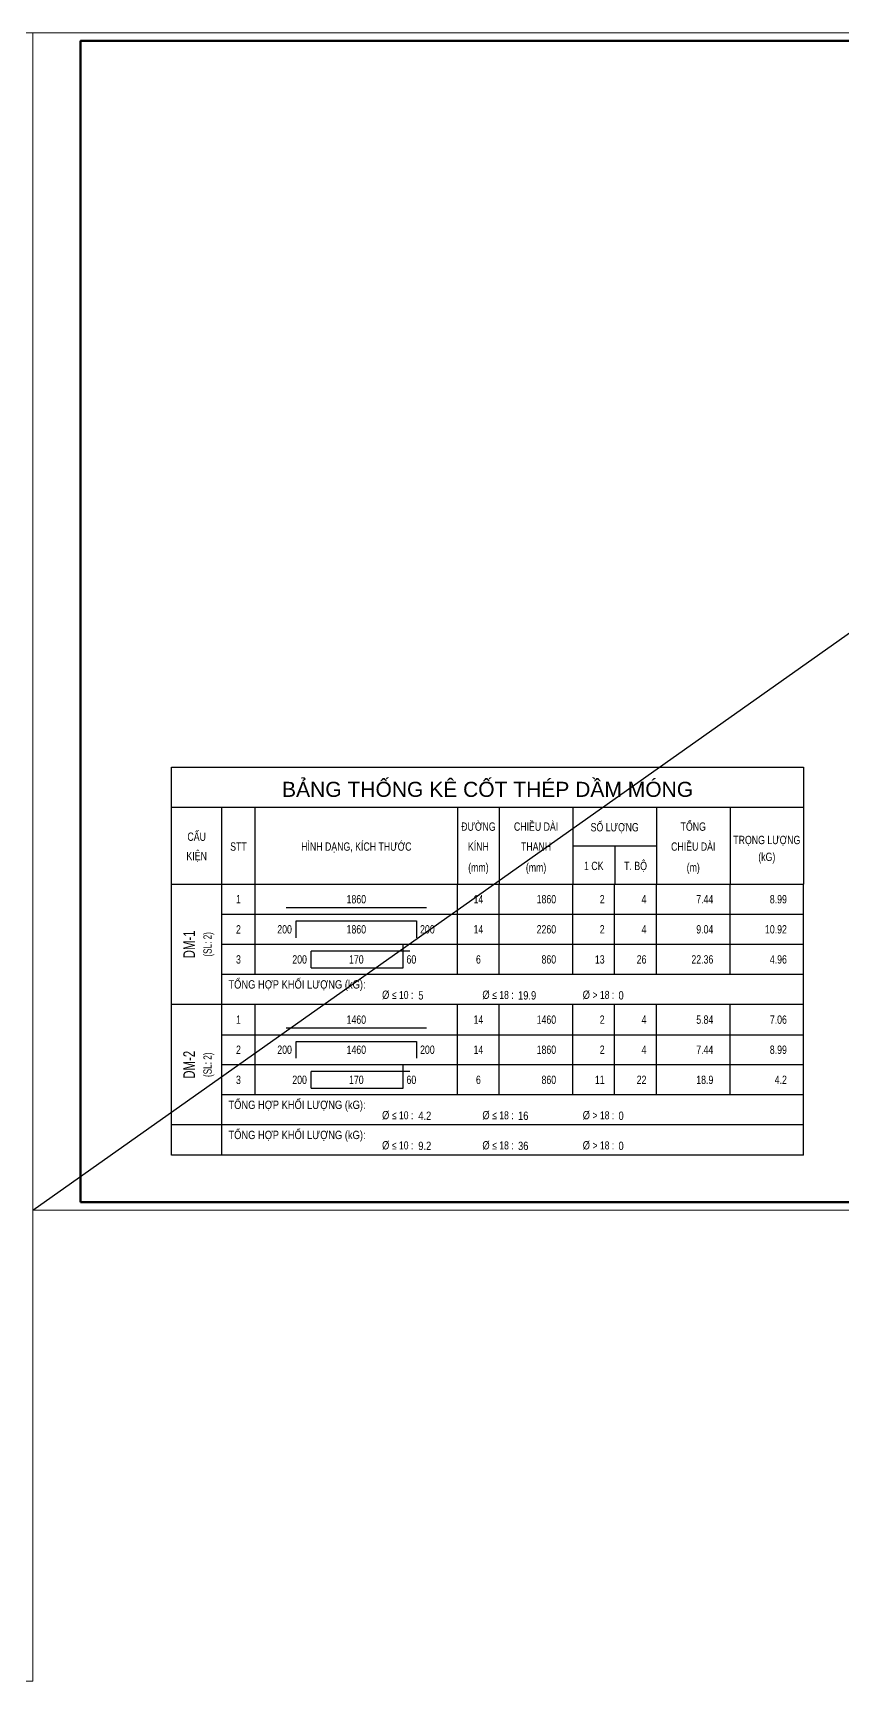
# Model space of a CAD drawing. Header units: millimetres. Extents: x -182770 to 489476, y -561170 to -280028.
# Drawn here: x 468476 to 478684, y -533379 to -512589 of the extents above; entities that cross this region are included whole.
import ezdxf
from ezdxf.enums import TextEntityAlignment as Align

# ---------------------------------------------------------------- set-up
doc = ezdxf.new("R2010")
doc.units = ezdxf.units.MM
doc.header["$MEASUREMENT"] = 0
doc.layers.get('Defpoints').update_dxf_attribs({"color": 1})
for name, color, linetype in [('KCS_BORDER', 3, 'Continuous'), ('KCS_STEEL', 4, 'Continuous'), ('KCS_TEXT_SLCK', 3, 'Continuous'), ('KCS_TEXT_TCK', 4, 'Continuous'), ('KCS_TEXT_TK', 2, 'Continuous'), ('KCS_THONGKE', 2, 'Continuous'), ('KCS_THONGKE_THIN', 5, 'Continuous')]:
    doc.layers.add(name, color=color, linetype=linetype)
doc.layers.add('KCS_Plotter', color=11, linetype='Continuous', plot=False)
for name, color, linetype, lineweight in [('Khungten_LCDI', 7, 'Continuous', 5), ('LC Net thay', 63, 'Continuous', 25), ('LC Text1', 3, 'Continuous', 20)]:
    doc.layers.add(name, color=color, linetype=linetype, lineweight=lineweight)
doc.styles.add('KCS_BIGTEXT', font='arial.ttf', dxfattribs={"width": 0.75})
doc.styles.add('KCS_SMTEXT', font='arial.ttf', dxfattribs={"width": 0.7})
doc.styles.add('Khungten', font='VHAVAN.TTF', dxfattribs={"width": 0.9, "height": 5000})
doc.styles.add('LC 1', font='VHAVANB.TTF')
doc.styles.add('Title', font='VHBLACK.TTF', dxfattribs={"width": 0.8})

# ---------------------------------------------------------------- blocks, each defined once
blk = doc.blocks.new('lcdi fix')
at = {"layer": 'Defpoints', "lineweight": 0}
blk.add_lwpolyline([(-1200, -14850), (-1200, 14850), (40800, 14850), (40800, -14850)], close=True, dxfattribs=at)
at = {"layer": 'Khungten_LCDI', "color": 5, "lineweight": 60}
blk.add_lwpolyline([(0, -14650), (0, 14650), (40600, 14650), (40600, -14650)], close=True, dxfattribs=at)
at = {"color": 7, "style": 'Khungten', "width": 0.8}
for tag, p in [('REVISION', (39499, -10746)), ('NGAYHT', (39546, -11609))]:
    blk.add_attdef(tag, text='', height=200, dxfattribs=at).set_placement(p, align=Align.CENTER)
at = {"layer": 'LC Text1', "color": 3, "style": 'LC 1', "width": 1.834006}
for tag, p, p2 in [('TENBANVE1', (36913, -8886), (40339, -8886)), ('TENBANVE2', (36913, -9562), (40339, -9562))]:
    blk.add_attdef(tag, text='', height=250, dxfattribs=at).set_placement(p, p2, align=Align.FIT)
at = {"layer": 'LC Text1', "style": 'Title', "width": 0.7}
blk.add_attdef('SOBANVE', text='', height=250, dxfattribs=at).set_placement((39562, -13896), align=Align.CENTER)
blk = doc.blocks.new('TK_14')
at = {"layer": 'KCS_STEEL'}
for p, q in [((56.25, 7), (26.75, 7)), ((26.75, 2), (26.75, 7)), ((54.25, 2), (54.25, 9)), ((26.75, 2), (54.25, 2))]:
    blk.add_line(p, q, dxfattribs=at)
at = {"layer": 'KCS_THONGKE'}
for p, q in [((-15, 0), (-15, 9)), ((0, 0), (0, 9)), ((10, 0), (10, 9)), ((70.5, 0), (70.5, 9)), ((83, 0), (83, 9)), ((105, 0), (105, 9)), ((117.5, 0), (117.5, 9)), ((130, 0), (130, 9)), ((152, 0), (152, 9)), ((174, 0), (174, 9))]:
    blk.add_line(p, q, dxfattribs=at)
at = {"layer": 'KCS_THONGKE_THIN'}
blk.add_line((174, 0), (0, 0), dxfattribs=at)
at = {"layer": 'KCS_THONGKE', "style": 'KCS_SMTEXT', "width": 0.75}
for tag, p in [('SH', (5, 4.5)), ('L2', (40.25, 4.5)), ('DK', (76.75, 4.5))]:
    blk.add_attdef(tag, text='', height=2.5, dxfattribs=at).set_placement(p, align=Align.MIDDLE)
for tag, p in [('L1', (25.47, 4.5)), ('DAI', (100, 4.5)), ('SL1', (114.5, 4.5)), ('SLA', (127, 4.5)), ('DT', (147, 4.5)), ('TL', (169, 4.5))]:
    blk.add_attdef(tag, text='', height=2.5, dxfattribs=at).set_placement(p, align=Align.MIDDLE_RIGHT)
blk.add_attdef('M', text='', height=2.5, dxfattribs=at).set_placement((55.25, 4.5), align=Align.MIDDLE_LEFT)
blk = doc.blocks.new('TK_2')
at = {"layer": 'KCS_STEEL'}
blk.add_line((19.25, 2), (61.25, 2), dxfattribs=at)
at = {"layer": 'KCS_THONGKE'}
for p, q in [((-15, 0), (-15, 9)), ((0, 0), (0, 9)), ((10, 0), (10, 9)), ((70.5, 0), (70.5, 9)), ((83, 0), (83, 9)), ((105, 0), (105, 9)), ((117.5, 0), (117.5, 9)), ((130, 0), (130, 9)), ((152, 0), (152, 9)), ((174, 0), (174, 9))]:
    blk.add_line(p, q, dxfattribs=at)
at = {"layer": 'KCS_THONGKE_THIN'}
blk.add_line((0, 0), (174, 0), dxfattribs=at)
at = {"layer": 'KCS_THONGKE', "style": 'KCS_SMTEXT', "width": 0.75}
for tag, p in [('SH', (5, 4.5)), ('L2', (40.25, 4.5)), ('DK', (76.75, 4.5))]:
    blk.add_attdef(tag, text='', height=2.5, dxfattribs=at).set_placement(p, align=Align.MIDDLE)
for tag, p in [('DAI', (100, 4.5)), ('SL1', (114.5, 4.5)), ('SLA', (127, 4.5)), ('DT', (147, 4.5)), ('TL', (169, 4.5))]:
    blk.add_attdef(tag, text='', height=2.5, dxfattribs=at).set_placement(p, align=Align.MIDDLE_RIGHT)
blk = doc.blocks.new('TK_9')
at = {"layer": 'KCS_STEEL'}
for p, q in [((22.25, 7), (58.25, 7)), ((22.25, 2), (22.25, 7)), ((58.25, 7), (58.25, 2))]:
    blk.add_line(p, q, dxfattribs=at)
at = {"layer": 'KCS_THONGKE'}
for p, q in [((-15, 0), (-15, 9)), ((0, 0), (0, 9)), ((10, 0), (10, 9)), ((70.5, 0), (70.5, 9)), ((83, 0), (83, 9)), ((105, 0), (105, 9)), ((117.5, 0), (117.5, 9)), ((130, 0), (130, 9)), ((152, 0), (152, 9)), ((174, 0), (174, 9))]:
    blk.add_line(p, q, dxfattribs=at)
at = {"layer": 'KCS_THONGKE_THIN'}
blk.add_line((174, 0), (0, 0), dxfattribs=at)
at = {"layer": 'KCS_THONGKE', "style": 'KCS_SMTEXT', "width": 0.75}
for tag, p in [('SH', (5, 4.5)), ('L2', (40.25, 4.5)), ('DK', (76.75, 4.5))]:
    blk.add_attdef(tag, text='', height=2.5, dxfattribs=at).set_placement(p, align=Align.MIDDLE)
for tag, p in [('L1', (20.98, 4.5)), ('DAI', (100, 4.5)), ('SL1', (114.5, 4.5)), ('SLA', (127, 4.5)), ('DT', (147, 4.5)), ('TL', (169, 4.5))]:
    blk.add_attdef(tag, text='', height=2.5, dxfattribs=at).set_placement(p, align=Align.MIDDLE_RIGHT)
blk.add_attdef('L3', text='', height=2.5, dxfattribs=at).set_placement((59.31, 4.5), align=Align.MIDDLE_LEFT)
blk = doc.blocks.new('CTK_THKL')
at = {"layer": 'KCS_THONGKE'}
for p, q in [((-15, 0), (-15, 9)), ((0, 0), (0, 9)), ((174, 0), (174, 9)), ((174, 0), (-15, 0))]:
    blk.add_line(p, q, dxfattribs=at)
at = {"layer": 'KCS_BORDER', "color": 5, "style": 'KCS_SMTEXT', "width": 0.7}
blk.add_attdef('TYPE', (85.49, -1.5), '', height=0.025, rotation=90, dxfattribs=at)
at = {"layer": 'KCS_THONGKE', "style": 'KCS_SMTEXT', "width": 0.8}
blk.add_text('TỔNG HỢP KHỐI LƯỢNG (kG):', height=2.5, dxfattribs=at).set_placement((2, 4.78))
at = {"layer": 'KCS_THONGKE', "char_height": 2.5, "attachment_point": 1, "style": 'KCS_SMTEXT'}
for s, insert in [('{\\W0.8;%%C \\fSymbol|b0|i0|c2|p18;\\H0.95833x;£ 10 :}', (47.94, 4.19)), ('{\\W0.8;%%C \\fSymbol|b0|i0|c2|p18;\\H0.95833x;£ 18 :}', (77.94, 4.19)), ('{\\W0.8;%%C \\fSymbol|b0|i0|c2|p18;\\H0.95833x;> 18 :}', (107.94, 4.19))]:
    blk.add_mtext_dynamic_manual_height_columns(s, width=13.4519, gutter_width=12.5, heights=[0], dxfattribs=dict(at, insert=insert))
at = {"layer": 'KCS_THONGKE', "style": 'KCS_SMTEXT', "width": 0.8}
for tag, p in [('TL1', (58.77, 1.5)), ('TL2', (88.6, 1.5)), ('TL3', (118.65, 1.5))]:
    blk.add_attdef(tag, p, '', height=2.5, dxfattribs=at)

msp = doc.modelspace()

# ---------------------------------------------------------------- linework, layer by layer
at = {"layer": 'KCS_Plotter', "ltscale": 250}
msp.add_line((468476.1, -527438.8), (489476.1, -512588.8), dxfattribs=at)
at = {"layer": 'KCS_TEXT_TK'}
for p, q in [((470225.1, -523326.5), (470225.1, -521849.9)), ((470225.1, -521849.9), (478199, -521849.9)), ((478199, -521849.9), (478199, -523326.5)), ((470225.1, -522356.1), (478199, -522356.1)), ((470857.9, -523326.5), (470857.9, -522356.1)), ((471279.8, -523326.5), (471279.8, -522356.1)), ((473832.3, -522356.1), (473832.3, -523326.5)), ((474359.7, -522356.1), (474359.7, -523326.5)), ((475287.9, -522356.1), (475287.9, -523326.5)), ((476342.6, -522356.1), (476342.6, -523326.5)), ((477270.8, -522356.1), (477270.8, -523326.5)), ((475287.9, -522844), (476342.6, -522844)), ((475815.3, -522844), (475815.3, -523326.5)), ((470225.1, -523326.5), (478199, -523326.5))]:
    msp.add_line(p, q, dxfattribs=at)

# ---------------------------------------------------------------- block references
ref = msp.add_blockref('TK_14', (470857.9, -525984.5), dxfattribs=dict(at, xscale=42.18998783999988, yscale=42.18998783999988, zscale=42.18998783999988))
ref.add_attrib('SH', '3', dxfattribs={"height": 105.5, "style": 'KCS_SMTEXT', "width": 0.75}).set_placement((471068.8, -525794.6), align=Align.MIDDLE)
ref.add_attrib('L1', '200', dxfattribs={"height": 105.47, "style": 'KCS_SMTEXT', "width": 0.75}).set_placement((471932.4, -525794.6), align=Align.MIDDLE_RIGHT)
ref.add_attrib('L2', '170', dxfattribs={"height": 105.47, "style": 'KCS_SMTEXT', "width": 0.75}).set_placement((472556.1, -525794.6), align=Align.MIDDLE)
ref.add_attrib('M', '60', dxfattribs={"height": 105.47, "style": 'KCS_SMTEXT', "width": 0.75}).set_placement((473188.9, -525794.6), align=Align.MIDDLE_LEFT)
ref.add_attrib('DK', '6', dxfattribs={"height": 105.5, "style": 'KCS_SMTEXT', "width": 0.75}).set_placement((474096, -525794.6), align=Align.MIDDLE)
ref.add_attrib('DAI', '860', dxfattribs={"height": 105.47, "style": 'KCS_SMTEXT', "width": 0.75}).set_placement((475076.9, -525794.6), align=Align.MIDDLE_RIGHT)
ref.add_attrib('SL1', '11', dxfattribs={"height": 105.47, "style": 'KCS_SMTEXT', "width": 0.75}).set_placement((475688.7, -525794.6), align=Align.MIDDLE_RIGHT)
ref.add_attrib('SLA', '22', dxfattribs={"height": 105.47, "style": 'KCS_SMTEXT', "width": 0.75}).set_placement((476216.1, -525794.6), align=Align.MIDDLE_RIGHT)
ref.add_attrib('DT', '18.9', dxfattribs={"height": 105.47, "style": 'KCS_SMTEXT', "width": 0.75}).set_placement((477059.9, -525794.6), align=Align.MIDDLE_RIGHT)
ref.add_attrib('TL', '4.2', dxfattribs={"height": 105.47, "style": 'KCS_SMTEXT', "width": 0.75}).set_placement((477988, -525794.6), align=Align.MIDDLE_RIGHT)
at = {"layer": 'KCS_THONGKE'}
for name, p, xscale, yscale, zscale, values in [('TK_2', (470857.9, -523706.2), 42.1899878399999, 42.1899878399999, 42.1899878399999, {'L2': '1860', 'TL': '8.99', 'DT': '7.44', 'SLA': '4', 'SL1': '2', 'DAI': '1860', 'DK': '14', 'SH': '1'}), ('TK_9', (470857.9, -524085.9), 42.1899878399999, 42.1899878399999, 42.1899878399999, {'SH': '2', 'L1': '200', 'L2': '1860', 'L3': '200', 'DK': '14', 'DAI': '2260', 'SL1': '2', 'SLA': '4', 'DT': '9.04', 'TL': '10.92'}), ('TK_14', (470857.9, -524465.6), 42.1899878399999, 42.1899878399999, 42.1899878399999, {'SH': '3', 'L1': '200', 'L2': '170', 'M': '60', 'DK': '6', 'DAI': '860', 'SL1': '13', 'SLA': '26', 'DT': '22.36', 'TL': '4.96'}), ('CTK_THKL', (470857.9, -524845.3), 42.18998784, 42.18998784, 42.18998784, {'TL2': '19.9', 'TL1': '5', 'TL3': '0'}), ('TK_2', (470857.9, -525225.1), 42.1899878399999, 42.1899878399999, 42.1899878399999, {'L2': '1460', 'TL': '7.06', 'DT': '5.84', 'SLA': '4', 'SL1': '2', 'DAI': '1460', 'DK': '14', 'SH': '1'}), ('TK_9', (470857.9, -525604.8), 42.1899878399999, 42.1899878399999, 42.1899878399999, {'SH': '2', 'L1': '200', 'L2': '1460', 'L3': '200', 'DK': '14', 'DAI': '1860', 'SL1': '2', 'SLA': '4', 'DT': '7.44', 'TL': '8.99'}), ('CTK_THKL', (470857.9, -526364.2), 42.18998784, 42.18998784, 42.18998784, {'TL2': '16', 'TL1': '4.2', 'TL3': '0'}), ('CTK_THKL', (470857.9, -526743.9), 42.18998784, 42.18998784, 42.18998784, {'TL2': '36', 'TL1': '9.2', 'TL3': '0'})]:
    msp.add_blockref(name, p, dxfattribs=dict(at, xscale=xscale, yscale=yscale, zscale=zscale)).add_auto_attribs(values)
at = {"layer": 'LC Net thay'}
for p, xscale, yscale, zscale in [((439916.1, -522983.8), 0.7, 0.7, 0.7), ((469076.1, -520013.8), 0.5000000000000013, 0.5000000000000013, 0.5000000000000013)]:
    msp.add_blockref('lcdi fix', p, dxfattribs=dict(at, xscale=xscale, yscale=yscale, zscale=zscale))

# ---------------------------------------------------------------- texts
at = {"layer": 'KCS_TEXT_SLCK', "ltscale": 2, "style": 'KCS_SMTEXT', "width": 0.7}
for p in [(470731.4, -524085.9), (470731.4, -525604.8)]:
    msp.add_text('(SL: 2)', height=105.47, rotation=90, dxfattribs=at).set_placement(p, align=Align.CENTER)
at = {"layer": 'KCS_TEXT_TCK', "ltscale": 2, "style": 'KCS_SMTEXT', "width": 0.7}
for s, p in [('DM-1', (470520.4, -524085.9)), ('DM-2', (470520.4, -525604.8))]:
    msp.add_text(s, height=147.66, rotation=90, dxfattribs=at).set_placement(p, align=Align.CENTER)
at = {"layer": 'KCS_TEXT_TK', "color": 4, "style": 'KCS_BIGTEXT'}
msp.add_text('BẢNG THỐNG KÊ CỐT THÉP DẦM MÓNG', height=189.855, dxfattribs=at).set_placement((474212, -522103), align=Align.MIDDLE)
at = {"layer": 'KCS_TEXT_TK', "style": 'KCS_SMTEXT', "width": 0.75}
for s, height, p in [('CẤU', 105.47, (470541.5, -522780.5)), ('ĐƯỜNG', 105.47, (474096, -522653.1)), ('CHIỀU DÀI', 105.47, (474823.8, -522653.1)), ('SỐ LƯỢNG', 105.47, (475815.3, -522660.9)), ('TỔNG', 105.47, (476806.7, -522653.1)), ('STT', 105.47, (471068.9, -522904.9)), ('HÌNH DẠNG, KÍCH THƯỚC', 105.475, (472556.1, -522904.9)), ('KÍNH', 105.47, (474096, -522904.9)), ('THANH', 105.47, (474823.8, -522904.9)), ('CHIỀU DÀI', 105.47, (476806.7, -522904.9)), ('TRỌNG LƯỢNG', 105.475, (477734.9, -522821.6)), ('KIỆN', 105.47, (470541.5, -523024.2)), ('(mm)', 105.47, (474096, -523168.1)), ('(mm)', 105.47, (474823.8, -523168.1)), ('1 CK', 105.47, (475551.6, -523148.8)), ('T. BỘ', 105.47, (476078.9, -523148.8)), ('(m)', 105.47, (476806.7, -523168.1)), ('(kG)', 105.47, (477734.9, -523034.5))]:
    msp.add_text(s, height=height, dxfattribs=at).set_placement(p, align=Align.CENTER)

doc.saveas('drawing.dxf')
